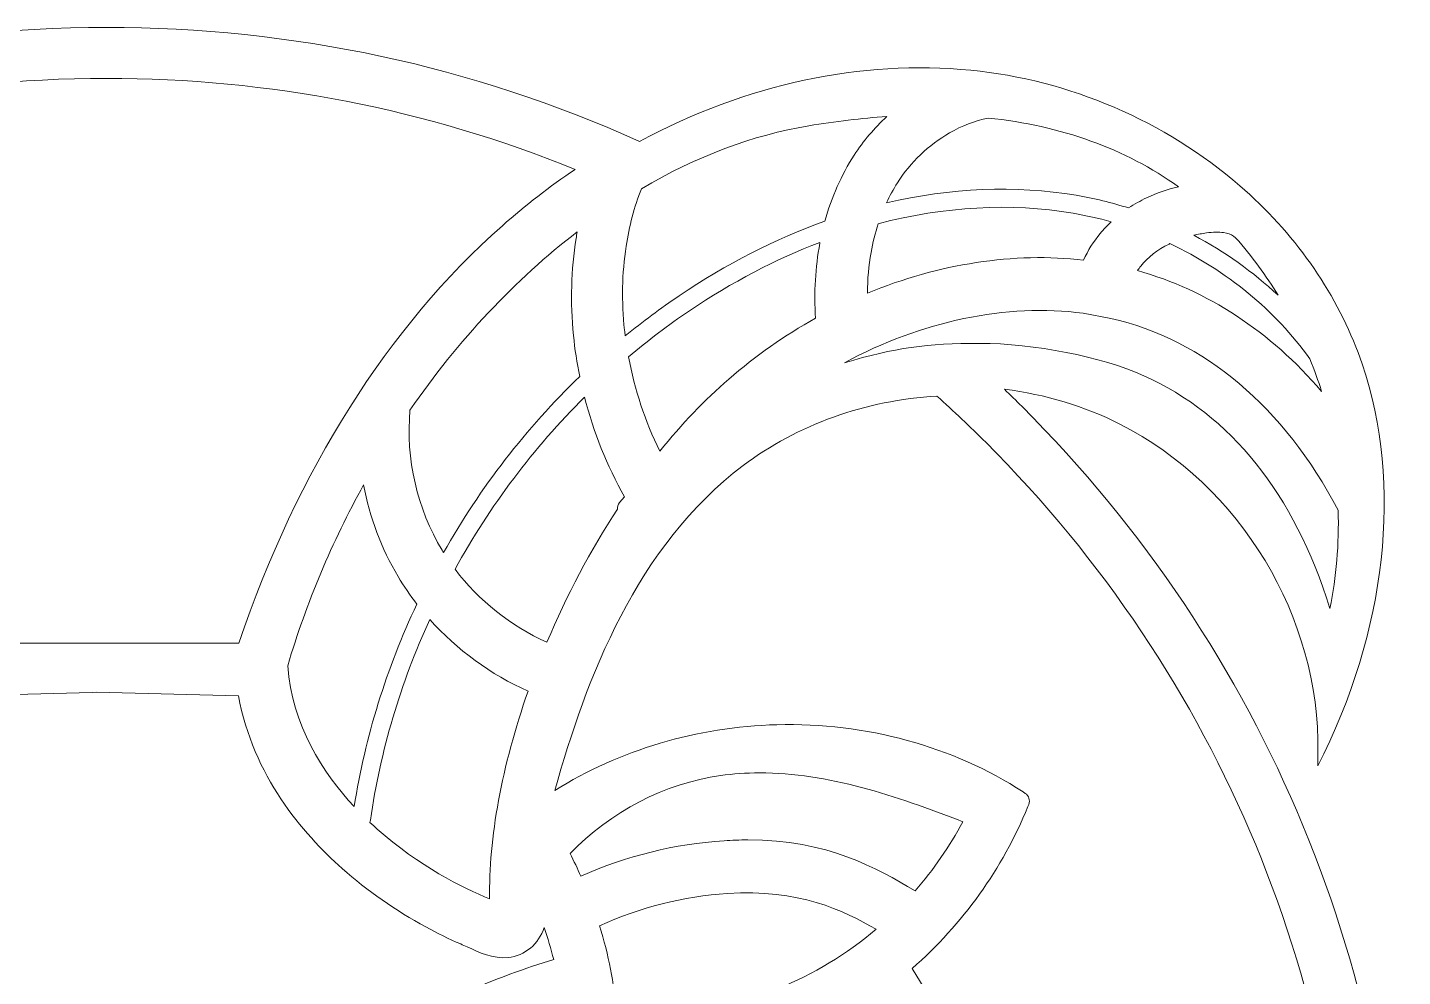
# Model space of a CAD drawing. Header units: millimetres. Extents: x 49 to 1312, y -339 to -42.
# Drawn here: x 502.5 to 653.5, y -159.1 to -54.8 of the extents above; entities that cross this region are included whole.
import ezdxf

# ---------------------------------------------------------------- set-up
doc = ezdxf.new("R2010")
doc.units = ezdxf.units.MM
doc.header["$MEASUREMENT"] = 0
doc.layers.add('Layer 3', color=7, linetype='Continuous')

msp = doc.modelspace()

# ---------------------------------------------------------------- linework, layer by layer
at = {"layer": 'Layer 3', "lineweight": 0}
for points, knots in [([(611.67, -96.44), (611.06, -95.83), (610.42, -95.2), (609.77, -94.58), (614.28, -95.14), (618.54, -96.42), (622.45, -98.41), (635.71, -105.13), (644.45, -119.64), (644.21, -134.51), (644.21, -134.51), (644.19, -135.98), (644.19, -135.98), (644.19, -135.98), (644.84, -134.66), (644.84, -134.66), (652.12, -119.7), (653.49, -103.62), (648.61, -90.55), (646.04, -83.68), (641.55, -77.34), (635.62, -72.21), (627.4, -65.08), (616.91, -60.57), (606.08, -59.51), (594.03, -58.33), (581.45, -61.03), (569.68, -67.33), (551.29, -59.02), (531.61, -54.81), (511.17, -54.81), (489.78, -54.81), (469.27, -59.41), (450.2, -68.48), (448.3, -67.37), (446.38, -66.37), (444.51, -65.5), (432.47, -59.9), (418.56, -58.35), (405.35, -61.14), (398.65, -62.56), (392.53, -65.04), (387.16, -68.5), (384.39, -70.3), (381.82, -72.36), (379.55, -74.63), (377.16, -77.01), (375.62, -79.36), (373.77, -82.61), (366.1, -96.1), (364.79, -112.94), (370.28, -127.66), (371.16, -130.01), (372.2, -132.29), (373.4, -134.44), (373.4, -134.44), (373.84, -135.24), (373.84, -135.24), (373.84, -135.24), (374.01, -134.34), (374.01, -134.34), (376.26, -121.78), (378.99, -109.88), (387.44, -102.26), (393.4, -96.89), (402, -94.06), (411.67, -94.29), (412.04, -94.3), (412.42, -94.32), (412.83, -94.34), (412, -95.13), (411.3, -95.8), (410.67, -96.44), (383.82, -123.28), (369.04, -158.98), (369.04, -196.94), (369.04, -215.21), (372.44, -232.97), (379.15, -249.75), (370.89, -249.87), (362.87, -251.31), (355.31, -254.02), (355.31, -254.02), (354.13, -254.45), (354.13, -254.45), (354.13, -254.45), (355.36, -254.66), (355.36, -254.66), (364.72, -256.23), (370.3, -264.86), (375.7, -273.2), (377.14, -275.42), (378.63, -277.72), (380.15, -279.82), (386.55, -288.64), (394.94, -294.69), (403.76, -296.86), (406.08, -297.42), (408.5, -297.7), (410.94, -297.7), (437.75, -324.38), (473.34, -339.07), (511.17, -339.07), (549.13, -339.07), (584.82, -324.28), (611.67, -297.44), (638.51, -270.59), (653.3, -234.9), (653.3, -196.94), (653.3, -158.98), (638.51, -123.28), (611.67, -96.44)], [0, 0, 0, 0, 1, 1, 1, 2, 2, 2, 3, 3, 3, 4, 4, 4, 5, 5, 5, 6, 6, 6, 7, 7, 7, 8, 8, 8, 9, 9, 9, 10, 10, 10, 11, 11, 11, 12, 12, 12, 13, 13, 13, 14, 14, 14, 15, 15, 15, 16, 16, 16, 17, 17, 17, 18, 18, 18, 19, 19, 19, 20, 20, 20, 21, 21, 21, 22, 22, 22, 23, 23, 23, 24, 24, 24, 25, 25, 25, 26, 26, 26, 27, 27, 27, 28, 28, 28, 29, 29, 29, 30, 30, 30, 31, 31, 31, 32, 32, 32, 33, 33, 33, 34, 34, 34, 35, 35, 35, 36, 36, 36, 37, 37, 37, 37]), ([(511.16, -60.41), (529.01, -60.41), (546.31, -63.77), (562.62, -70.41), (559.82, -72.3), (557.13, -74.37), (554.62, -76.6), (542.08, -87.68), (532.08, -103.53), (525.69, -122.47), (525.69, -122.47), (492.55, -122.5), (492.55, -122.5), (484.94, -100.74), (472.31, -82.76), (456.84, -71.61), (473.96, -64.18), (492.23, -60.41), (511.16, -60.41)], [0, 0, 0, 0, 1, 1, 1, 2, 2, 2, 3, 3, 3, 4, 4, 4, 5, 5, 5, 6, 6, 6, 6]), ([(568.21, -78.86), (568.55, -76.66), (569.11, -74.53), (569.89, -72.53), (575.95, -68.97), (582.13, -66.64), (588.27, -65.62), (591.2, -65.12), (594.08, -64.79), (596.85, -64.6), (595.49, -65.86), (594.27, -67.29), (593.27, -68.84), (591.85, -71.01), (590.78, -73.45), (590.05, -76.1), (584.62, -78.05), (579.23, -80.79), (574.04, -84.29), (572, -85.67), (570.03, -87.15), (568.12, -88.71), (568.1, -88.5), (568.06, -88.28), (568.04, -88.07), (567.7, -84.92), (567.76, -81.82), (568.21, -78.86)], [0, 0, 0, 0, 1, 1, 1, 2, 2, 2, 3, 3, 3, 4, 4, 4, 5, 5, 5, 6, 6, 6, 7, 7, 7, 8, 8, 8, 9, 9, 9, 9]), ([(603.75, -66.4), (605.1, -65.62), (606.52, -65.07), (607.97, -64.76), (616.03, -65.61), (623.05, -68.14), (628.88, -72.31), (627.64, -72.6), (626.48, -73.01), (625.39, -73.53), (624.7, -73.86), (624.04, -74.24), (623.41, -74.65), (621.54, -74.06), (619.62, -73.59), (617.66, -73.26), (610.93, -72.12), (603.88, -72.43), (596.81, -74.09), (597.17, -73.33), (597.57, -72.59), (598.01, -71.89), (599.45, -69.63), (601.44, -67.73), (603.75, -66.4)], [0, 0, 0, 0, 1, 1, 1, 2, 2, 2, 3, 3, 3, 4, 4, 4, 5, 5, 5, 6, 6, 6, 7, 7, 7, 8, 8, 8, 8]), ([(595.91, -76.38), (603.17, -74.48), (610.43, -74.06), (617.32, -75.23), (618.74, -75.47), (620.13, -75.79), (621.5, -76.17), (621.07, -76.57), (620.67, -77), (620.3, -77.44), (619.55, -78.35), (618.93, -79.33), (618.46, -80.38), (610.87, -79.5), (602.52, -80.78), (594.72, -84.01), (594.73, -82.48), (594.86, -80.99), (595.12, -79.55), (595.31, -78.45), (595.58, -77.39), (595.91, -76.38)], [0, 0, 0, 0, 1, 1, 1, 2, 2, 2, 3, 3, 3, 4, 4, 4, 5, 5, 5, 6, 6, 6, 7, 7, 7, 7]), ([(562.43, -88.65), (562.43, -88.65), (562.43, -88.65), (562.43, -88.65), (562.58, -90.17), (562.81, -91.67), (563.12, -93.17), (557.24, -98.84), (552.19, -105.39), (548.16, -112.52), (548.11, -112.44), (548.06, -112.36), (548.01, -112.27), (545.25, -107.71), (544, -102.24), (544.47, -96.86), (549.74, -89.21), (556.06, -82.49), (562.84, -77.28), (562.8, -77.52), (562.76, -77.76), (562.72, -77.99), (562.17, -81.43), (562.07, -85.02), (562.43, -88.65)], [0, 0, 0, 0, 1, 1, 1, 2, 2, 2, 3, 3, 3, 4, 4, 4, 5, 5, 5, 6, 6, 6, 7, 7, 7, 8, 8, 8, 8]), ([(589.02, -86.77), (585.62, -88.66), (582.42, -90.91), (579.49, -93.46), (576.86, -95.75), (574.32, -98.4), (571.91, -101.37), (570.31, -98.11), (569.15, -94.59), (568.48, -91.01), (570.62, -89.21), (572.85, -87.51), (575.16, -85.95), (579.83, -82.8), (584.65, -80.29), (589.51, -78.43), (589.51, -78.46), (589.5, -78.5), (589.49, -78.53), (589, -81.17), (588.84, -83.94), (589.02, -86.77)], [0, 0, 0, 0, 1, 1, 1, 2, 2, 2, 3, 3, 3, 4, 4, 4, 5, 5, 5, 6, 6, 6, 7, 7, 7, 7]), ([(633.84, -77.35), (634.29, -77.41), (634.68, -77.55), (634.92, -77.74), (634.92, -77.74), (635.16, -77.93), (635.16, -77.93), (636.99, -79.97), (638.53, -82.11), (639.82, -84.24), (637.09, -81.68), (633.97, -79.45), (630.57, -77.65), (631.02, -77.55), (631.48, -77.46), (631.96, -77.39), (632.69, -77.3), (633.31, -77.28), (633.84, -77.35)], [0, 0, 0, 0, 1, 1, 1, 2, 2, 2, 3, 3, 3, 4, 4, 4, 5, 5, 5, 6, 6, 6, 6]), ([(644.61, -94.81), (638.97, -88.22), (632.07, -83.68), (624.38, -81.54), (624.49, -81.37), (624.61, -81.21), (624.74, -81.05), (625.52, -80.06), (626.6, -79.22), (627.85, -78.61), (627.88, -78.59), (627.91, -78.58), (627.94, -78.57), (634.18, -81.5), (639.53, -85.92), (643.31, -91.22), (643.82, -92.48), (644.25, -93.68), (644.61, -94.81)], [0, 0, 0, 0, 1, 1, 1, 2, 2, 2, 3, 3, 3, 4, 4, 4, 5, 5, 5, 6, 6, 6, 6]), ([(645.53, -118.66), (641.55, -106.01), (634.69, -97.42), (625.08, -93.09), (620.42, -90.99), (613.01, -89.53), (607.06, -89.53), (601.3, -89.53), (597.69, -90.01), (592.21, -91.66), (600.59, -87.12), (610.04, -85.08), (618.41, -86.22), (618.41, -86.22), (621.45, -86.78), (621.45, -86.78), (631.78, -89.18), (640.41, -96.47), (646.43, -107.86), (646.53, -111.59), (646.23, -115.21), (645.53, -118.66)], [0, 0, 0, 0, 1, 1, 1, 2, 2, 2, 3, 3, 3, 4, 4, 4, 5, 5, 5, 6, 6, 6, 7, 7, 7, 7]), ([(559.52, -122.37), (555.57, -120.61), (552.02, -117.78), (549.42, -114.36), (553.24, -107.42), (558.04, -101.02), (563.64, -95.44), (564.63, -99.27), (566.11, -102.97), (568.04, -106.4), (568.04, -106.4), (567.49, -107.04), (567.49, -107.04), (567.31, -107.25), (567.23, -107.52), (567.25, -107.77), (564.32, -112.25), (561.67, -117.26), (559.52, -122.37)], [0, 0, 0, 0, 1, 1, 1, 2, 2, 2, 3, 3, 3, 4, 4, 4, 5, 5, 5, 6, 6, 6, 6]), ([(607.71, -293.49), (604.17, -297.03), (600.43, -300.38), (596.53, -303.51), (604.67, -293.76), (611.11, -281.55), (616.1, -266.5), (621.89, -249.02), (623.1, -230.13), (619.68, -210.33), (616.59, -192.39), (609.66, -174.39), (599.63, -158.23), (605.18, -153.4), (609.56, -147.27), (612.34, -140.45), (612.34, -140.45), (612.44, -140.2), (612.44, -140.2), (612.62, -139.76), (612.46, -139.25), (612.06, -138.99), (612.06, -138.99), (611.83, -138.84), (611.83, -138.84), (604.14, -133.82), (594.53, -131.19), (584.78, -131.45), (576, -131.68), (567.44, -134.23), (560.39, -138.69), (563.82, -126.33), (569.37, -111.81), (581.06, -102.97), (586.99, -98.48), (594.53, -95.77), (602.35, -95.33), (604.2, -96.99), (606, -98.7), (607.71, -100.4), (633.49, -126.19), (647.69, -160.47), (647.69, -196.94), (647.69, -233.41), (633.49, -267.7), (607.71, -293.49)], [0, 0, 0, 0, 1, 1, 1, 2, 2, 2, 3, 3, 3, 4, 4, 4, 5, 5, 5, 6, 6, 6, 7, 7, 7, 8, 8, 8, 9, 9, 9, 10, 10, 10, 11, 11, 11, 12, 12, 12, 13, 13, 13, 14, 14, 14, 15, 15, 15, 15]), ([(538.34, -140.45), (534.89, -136.74), (531.54, -131.53), (531.04, -124.97), (533.1, -118.04), (535.9, -111.36), (539.38, -105.07), (540.05, -108.64), (541.34, -112.09), (543.17, -115.17), (543.79, -116.21), (544.48, -117.22), (545.23, -118.19), (541.9, -125.25), (539.55, -132.76), (538.34, -140.45)], [0, 0, 0, 0, 1, 1, 1, 2, 2, 2, 3, 3, 3, 4, 4, 4, 5, 5, 5, 5]), ([(557.44, -127.76), (554.57, -135.96), (553.09, -143.98), (553.22, -150.6), (550.24, -149.37), (545.47, -146.99), (540.88, -142.92), (540.62, -142.69), (540.35, -142.45), (540.08, -142.19), (540.1, -142.11), (540.12, -142.02), (540.13, -141.93), (541.21, -134.32), (543.44, -126.88), (546.64, -119.88), (549.63, -123.21), (553.36, -125.96), (557.44, -127.76)], [0, 0, 0, 0, 1, 1, 1, 2, 2, 2, 3, 3, 3, 4, 4, 4, 5, 5, 5, 6, 6, 6, 6]), ([(555.44, -158.87), (553.02, -159.78), (550.64, -160.8), (548.35, -161.92), (543.48, -164.33), (539.09, -167.14), (535.31, -170.27), (531.06, -173.79), (527.56, -177.75), (524.9, -182.03), (523.49, -184.28), (522.3, -186.69), (521.33, -189.22), (521.33, -189.22), (511.65, -167.47), (511.65, -167.47), (511.5, -167.12), (511.15, -166.89), (510.77, -166.88), (510.76, -166.88), (510.75, -166.88), (510.74, -166.88), (510.37, -166.88), (510.02, -167.09), (509.85, -167.42), (509.85, -167.42), (499.25, -188.22), (499.25, -188.22), (498.36, -186.05), (497.3, -183.98), (496.09, -182.03), (493.42, -177.75), (489.92, -173.79), (485.67, -170.27), (481.89, -167.14), (477.5, -164.33), (472.62, -161.92), (470.35, -160.8), (467.97, -159.78), (465.54, -158.87), (463.65, -158.17), (461.91, -157.59), (460.26, -157.12), (460.47, -156.33), (460.71, -155.53), (460.97, -154.73), (461.79, -155.59), (462.78, -156.14), (463.86, -156.32), (464.66, -156.45), (465.51, -156.42), (466.45, -156.22), (466.48, -156.21), (466.51, -156.2), (466.54, -156.2), (466.54, -156.2), (466.8, -156.11), (466.8, -156.11), (466.83, -156.11), (466.86, -156.1), (466.88, -156.09), (472.01, -154.02), (477.08, -150.89), (481.17, -147.27), (485.52, -143.41), (490.96, -137.04), (492.56, -128.33), (492.56, -128.33), (509.55, -127.89), (509.55, -127.89), (509.55, -127.89), (510.04, -127.86), (510.04, -127.86), (510.04, -127.86), (525.64, -128.28), (525.64, -128.28), (527.22, -137.01), (532.67, -143.4), (537.04, -147.27), (539.79, -149.71), (542.88, -151.86), (546.23, -153.68), (547.48, -154.36), (548.76, -154.99), (550.04, -155.55), (550.27, -155.65), (550.51, -155.76), (550.76, -155.87), (552.03, -156.47), (553.61, -157.2), (555.25, -157.04), (557.07, -156.86), (558.65, -155.54), (559.2, -153.75), (559.2, -153.75), (559.2, -153.75), (559.2, -153.75), (559.61, -154.92), (559.96, -156.09), (560.26, -157.25), (558.75, -157.7), (557.16, -158.23), (555.44, -158.87)], [0, 0, 0, 0, 1, 1, 1, 2, 2, 2, 3, 3, 3, 4, 4, 4, 5, 5, 5, 6, 6, 6, 7, 7, 7, 8, 8, 8, 9, 9, 9, 10, 10, 10, 11, 11, 11, 12, 12, 12, 13, 13, 13, 14, 14, 14, 15, 15, 15, 16, 16, 16, 17, 17, 17, 18, 18, 18, 19, 19, 19, 20, 20, 20, 21, 21, 21, 22, 22, 22, 23, 23, 23, 24, 24, 24, 25, 25, 25, 26, 26, 26, 27, 27, 27, 28, 28, 28, 29, 29, 29, 30, 30, 30, 31, 31, 31, 32, 32, 32, 33, 33, 33, 34, 34, 34, 34]), ([(581.57, -144.11), (580.72, -144.11), (579.84, -144.14), (578.97, -144.2), (573.55, -144.55), (568.26, -145.86), (563.24, -148.1), (562.88, -147.27), (562.48, -146.44), (562.06, -145.6), (566.5, -141), (572.48, -137.89), (578.58, -137.03), (579.96, -136.84), (581.4, -136.74), (582.86, -136.74), (590.43, -136.74), (597.76, -139.23), (605.2, -142.11), (603.75, -144.83), (601.99, -147.38), (599.95, -149.71), (595.69, -147.19), (590.39, -144.11), (581.57, -144.11)], [0, 0, 0, 0, 1, 1, 1, 2, 2, 2, 3, 3, 3, 4, 4, 4, 5, 5, 5, 6, 6, 6, 7, 7, 7, 8, 8, 8, 8]), ([(584.91, -160.43), (579.29, -162.67), (573.15, -163.48), (567.09, -162.79), (566.92, -159.94), (566.3, -156.78), (565.28, -153.54), (569.71, -151.53), (574.57, -150.3), (579.35, -149.99), (587.17, -149.47), (592.07, -151.85), (595.68, -153.93), (592.42, -156.7), (588.8, -158.88), (584.91, -160.43)], [0, 0, 0, 0, 1, 1, 1, 2, 2, 2, 3, 3, 3, 4, 4, 4, 5, 5, 5, 5])]:
    msp.add_open_spline(points, degree=3, knots=knots, dxfattribs=at)

doc.saveas('drawing.dxf')
